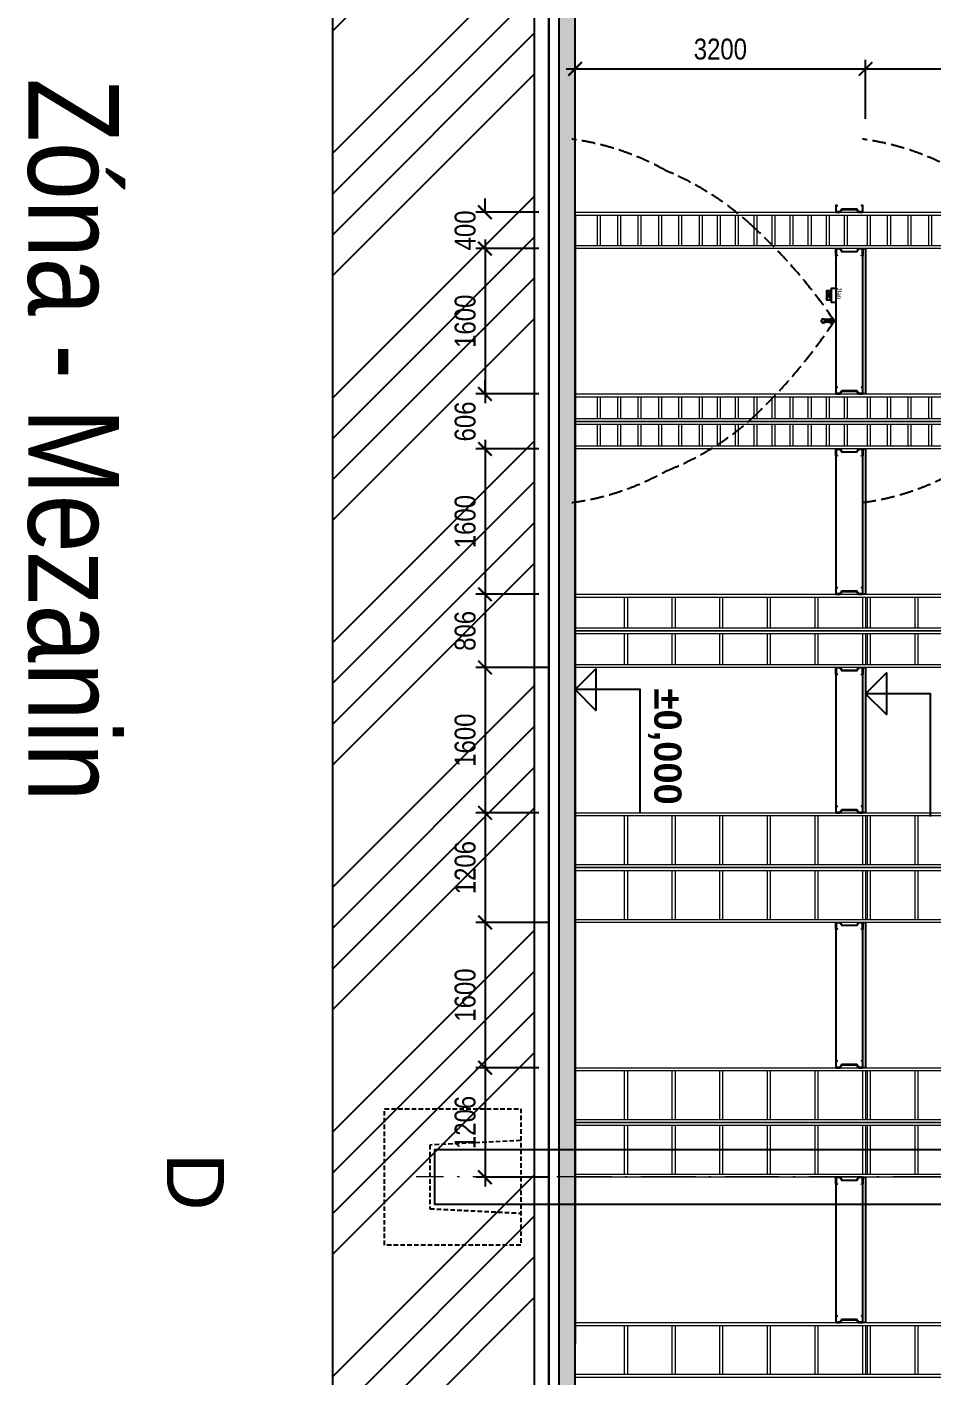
# Model space of a CAD drawing. Header units: millimetres. Extents: x 325046 to 1268204, y 1875583 to 2761998.
# Drawn here: x 325046 to 335017, y 2540701 to 2555553 of the extents above; entities that cross this region are included whole.
import ezdxf
from ezdxf.enums import TextEntityAlignment as Align

# ---------------------------------------------------------------- set-up
doc = ezdxf.new("R2010")
doc.units = ezdxf.units.MM
doc.header["$LTSCALE"] = 100
doc.header["$PDMODE"] = 65
for name, pattern in [('ACAD_ISO10W100', [18.5, 12, -3, 0.5, -3]), ('Carkovana', [0.21, 0.15, -0.06]), ('DASHED', [0.75, 0.5, -0.25]), ('DIVIDE', [31.75, 12.7, -6.35, 0, -6.35, 0, -6.35])]:
    doc.linetypes.add(name, pattern=pattern)
for name, color, linetype in [('005', 9, 'Continuous'), ('035', 7, 'Continuous'), ('ELE_návrh', 5, 'Continuous'), ('KOTY', 2, 'Continuous'), ('kóty 100', 5, 'Continuous'), ('SPK-rozv.stroj.', 1, 'Continuous'), ('ŠRAF-TERÉN', 34, 'Continuous'), ('ŽB - MONOLIT', 4, 'Continuous')]:
    doc.layers.add(name, color=color, linetype=linetype)
doc.layers.add('Objekty - osy', color=5, linetype='ACAD_ISO10W100', lineweight=20)
for name, color, linetype, true_color in [('OCEL', 7, 'Continuous', 0x025574), ('Popis OS', 7, 'Continuous', 0xbd0a5d), ('SHZ_Potrubí', 7, 'Continuous', 0xbf0903), ('VÝŠKOVÉ KOTY', 7, 'Continuous', 0xf90b4b), ('ŽB - Šraf-monol', 7, 'Continuous', 0x6bc2a4)]:
    doc.layers.add(name, color=color, linetype=linetype, true_color=true_color)
for name, color, linetype, lineweight, true_color in [('PŘÍČKY - SDK', 7, 'Continuous', 30, 0x6a1174), ('Regály', 7, 'Continuous', 9, 0x0d4f10), ('TECH - Zóny', 7, 'DIVIDE', 15, 0x33843e)]:
    doc.layers.add(name, color=color, linetype=linetype, lineweight=lineweight, true_color=true_color)
doc.styles.add('arial 1_200', font='arialbd.ttf', dxfattribs={"height": 300})
doc.styles.add('ARIAL NARROW', font='ARIALN.TTF')
doc.styles.add('ARIL-TENKÝ', font='arial.ttf')
doc.dimstyles.new('100', dxfattribs={"dimscale": 100, "dimtxt": 2.3, "dimasz": 1.5, "dimexe": 1, "dimexo": 4, "dimgap": 1, "dimtad": 1, "dimdec": 0, "dimzin": 0, "dimdsep": 46, "dimtxsty": 'ARIAL NARROW', "dimblk": 'ARCHTICK', "dimcen": 4, "dimdle": 1, "dimclrd": 256, "dimclre": 256, "dimclrt": 7, "dimadec": 0, "dimazin": 0, "dimtfac": 1, "dimtdec": 0, "dimtix": 1, "dimtofl": 0, "dimtmove": 0, "dimatfit": 2, "dimldrblk": 'OBLIQUE', "dimfxl": 1, "dimtolj": 1, "dimtzin": 0, "dimlwd": -1, "dimlwe": -1, "dimarcsym": 1})

# ---------------------------------------------------------------- blocks, each defined once
blk = doc.blocks.new('H2 PO')
at = {"layer": '005', "linetype": 'DASHED'}
blk.add_lwpolyline([(2029475, -4892558), (2029475, -4891058), (2027975, -4891058), (2027975, -4892558)], close=True, dxfattribs=at)
blk.add_lwpolyline([(2029125, -4891058), (2029075, -4892058), (2028375, -4892058), (2028325, -4891058)], dxfattribs=at)
blk = doc.blocks.new('_ARCHTICK')
at = {"color": 0, "linetype": 'ByBlock', "const_width": 0.15}
blk.add_lwpolyline([(-0.5, -0.5), (0.5, 0.5)], dxfattribs=at)
blk = doc.blocks.new('*D1495')
at = {"layer": 'Defpoints', "color": 0, "linetype": 'ByBlock', "transparency": 16777216}
for p in [(331085, 2553513), (330092, 2553113), (331085, 2553113)]:
    blk.add_point(p, dxfattribs=at)
at = {"layer": 'kóty 100', "linetype": 'ByBlock', "transparency": 16777216}
for p, q in [((330092, 2553513), (330092, 2553663)), ((330685, 2553513), (329992, 2553513)), ((330685, 2553113), (329992, 2553113)), ((330092, 2553113), (330092, 2552963))]:
    blk.add_line(p, q, dxfattribs=at)
at = {"layer": 'kóty 100', "linetype": 'ByBlock', "transparency": 16777216, "xscale": 150, "yscale": 150, "zscale": 150}
for p, rotation in [((330092, 2553513), 270), ((330092, 2553113), 90)]:
    blk.add_blockref('_ARCHTICK', p, dxfattribs=dict(at, rotation=rotation))
at = {"layer": 'kóty 100', "color": 7, "linetype": 'ByBlock', "transparency": 16777216, "insert": (329874, 2553313), "char_height": 230, "attachment_point": 5, "rotation": 90, "style": 'ARIAL NARROW'}
blk.add_mtext('\\A1;400', dxfattribs=at)
blk = doc.blocks.new('_Oblique')
at = {"color": 0, "lineweight": -2}
blk.add_line((-0.5, -0.5), (0.5, 0.5), dxfattribs=at)
blk = doc.blocks.new('*D1496')
at = {"layer": 'Defpoints', "color": 0, "linetype": 'ByBlock', "transparency": 16777216}
for p in [(331085, 2553113), (330092, 2551513), (331085, 2551513)]:
    blk.add_point(p, dxfattribs=at)
at = {"layer": 'kóty 100', "linetype": 'ByBlock', "transparency": 16777216}
for p, q in [((330685, 2553113), (329992, 2553113)), ((330092, 2553213), (330092, 2551413)), ((330685, 2551513), (329992, 2551513))]:
    blk.add_line(p, q, dxfattribs=at)
at = {"layer": 'kóty 100', "linetype": 'ByBlock', "transparency": 16777216, "xscale": 150, "yscale": 150, "zscale": 150}
for p, rotation in [((330092, 2553113), 90), ((330092, 2551513), 270)]:
    blk.add_blockref('_ARCHTICK', p, dxfattribs=dict(at, rotation=rotation))
at = {"layer": 'kóty 100', "color": 7, "linetype": 'ByBlock', "transparency": 16777216, "insert": (329874, 2552313), "char_height": 230, "attachment_point": 5, "rotation": 90, "style": 'ARIAL NARROW'}
blk.add_mtext('\\A1;1600', dxfattribs=at)
blk = doc.blocks.new('*D1497')
at = {"layer": 'Defpoints', "color": 0, "linetype": 'ByBlock', "transparency": 16777216}
for p in [(331085, 2551513), (330092, 2550907), (331085, 2550907)]:
    blk.add_point(p, dxfattribs=at)
at = {"layer": 'kóty 100', "linetype": 'ByBlock', "transparency": 16777216}
for p, q in [((330092, 2551513), (330092, 2551663)), ((330685, 2551513), (329992, 2551513)), ((330685, 2550907), (329992, 2550907)), ((330092, 2550907), (330092, 2550757))]:
    blk.add_line(p, q, dxfattribs=at)
at = {"layer": 'kóty 100', "linetype": 'ByBlock', "transparency": 16777216, "xscale": 150, "yscale": 150, "zscale": 150}
for p, rotation in [((330092, 2551513), 270), ((330092, 2550907), 90)]:
    blk.add_blockref('_ARCHTICK', p, dxfattribs=dict(at, rotation=rotation))
at = {"layer": 'kóty 100', "color": 7, "linetype": 'ByBlock', "transparency": 16777216, "insert": (329874, 2551210), "char_height": 230, "attachment_point": 5, "rotation": 90, "style": 'ARIAL NARROW'}
blk.add_mtext('\\A1;606', dxfattribs=at)
blk = doc.blocks.new('*D1500')
at = {"layer": 'Defpoints', "color": 0, "linetype": 'ByBlock', "transparency": 16777216}
for p in [(334285, 2555091), (331085, 2554172), (334285, 2554172)]:
    blk.add_point(p, dxfattribs=at)
at = {"layer": 'kóty 100', "linetype": 'ByBlock', "transparency": 16777216}
for p, q in [((331085, 2554572), (331085, 2555191)), ((334285, 2554572), (334285, 2555191)), ((330985, 2555091), (334385, 2555091))]:
    blk.add_line(p, q, dxfattribs=at)
at = {"layer": 'kóty 100', "linetype": 'ByBlock', "transparency": 16777216, "xscale": 150, "yscale": 150, "zscale": 150, "rotation": 180}
blk.add_blockref('_ARCHTICK', (331085, 2555091), dxfattribs=at)
at = {"layer": 'kóty 100', "linetype": 'ByBlock', "transparency": 16777216, "xscale": 150, "yscale": 150, "zscale": 150}
blk.add_blockref('_ARCHTICK', (334285, 2555091), dxfattribs=at)
at = {"layer": 'kóty 100', "color": 7, "linetype": 'ByBlock', "transparency": 16777216, "insert": (332685, 2555308), "char_height": 230, "attachment_point": 5, "style": 'ARIAL NARROW'}
blk.add_mtext('\\A1;3200', dxfattribs=at)
blk = doc.blocks.new('*D1501')
at = {"layer": 'Defpoints', "color": 0, "linetype": 'ByBlock', "transparency": 16777216}
for p in [(337485, 2555091), (334285, 2554142), (337485, 2554172)]:
    blk.add_point(p, dxfattribs=at)
at = {"layer": 'kóty 100', "linetype": 'ByBlock', "transparency": 16777216}
for p, q in [((334285, 2554542), (334285, 2555191)), ((337485, 2554572), (337485, 2555191)), ((334185, 2555091), (337585, 2555091))]:
    blk.add_line(p, q, dxfattribs=at)
at = {"layer": 'kóty 100', "linetype": 'ByBlock', "transparency": 16777216, "xscale": 150, "yscale": 150, "zscale": 150, "rotation": 180}
blk.add_blockref('_ARCHTICK', (334285, 2555091), dxfattribs=at)
at = {"layer": 'kóty 100', "linetype": 'ByBlock', "transparency": 16777216, "xscale": 150, "yscale": 150, "zscale": 150}
blk.add_blockref('_ARCHTICK', (337485, 2555091), dxfattribs=at)
at = {"layer": 'kóty 100', "color": 7, "linetype": 'ByBlock', "transparency": 16777216, "insert": (335885, 2555308), "char_height": 230, "attachment_point": 5, "style": 'ARIAL NARROW'}
blk.add_mtext('\\A1;3200', dxfattribs=at)
blk = doc.blocks.new('*D1498')
at = {"layer": 'Defpoints', "color": 0, "linetype": 'ByBlock', "transparency": 16777216}
for p in [(331085, 2550907), (330092, 2549307), (331085, 2549307)]:
    blk.add_point(p, dxfattribs=at)
at = {"layer": 'kóty 100', "linetype": 'ByBlock', "transparency": 16777216}
for p, q in [((330092, 2551007), (330092, 2549207)), ((330685, 2550907), (329992, 2550907)), ((330685, 2549307), (329992, 2549307))]:
    blk.add_line(p, q, dxfattribs=at)
at = {"layer": 'kóty 100', "linetype": 'ByBlock', "transparency": 16777216, "xscale": 150, "yscale": 150, "zscale": 150}
for p, rotation in [((330092, 2550907), 90), ((330092, 2549307), 270)]:
    blk.add_blockref('_ARCHTICK', p, dxfattribs=dict(at, rotation=rotation))
at = {"layer": 'kóty 100', "color": 7, "linetype": 'ByBlock', "transparency": 16777216, "insert": (329874, 2550107), "char_height": 230, "attachment_point": 5, "rotation": 90, "style": 'ARIAL NARROW'}
blk.add_mtext('\\A1;1600', dxfattribs=at)
blk = doc.blocks.new('*D1499')
at = {"layer": 'Defpoints', "color": 0, "linetype": 'ByBlock', "transparency": 16777216}
for p in [(331085, 2548501), (330092, 2546901), (331085, 2546901)]:
    blk.add_point(p, dxfattribs=at)
at = {"layer": 'kóty 100', "linetype": 'ByBlock', "transparency": 16777216}
for p, q in [((330685, 2548501), (329992, 2548501)), ((330092, 2548601), (330092, 2546801)), ((330685, 2546901), (329992, 2546901))]:
    blk.add_line(p, q, dxfattribs=at)
at = {"layer": 'kóty 100', "linetype": 'ByBlock', "transparency": 16777216, "xscale": 150, "yscale": 150, "zscale": 150}
for p, rotation in [((330092, 2548501), 90), ((330092, 2546901), 270)]:
    blk.add_blockref('_ARCHTICK', p, dxfattribs=dict(at, rotation=rotation))
at = {"layer": 'kóty 100', "color": 7, "linetype": 'ByBlock', "transparency": 16777216, "insert": (329874, 2547701), "char_height": 230, "attachment_point": 5, "rotation": 90, "style": 'ARIAL NARROW'}
blk.add_mtext('\\A1;1600', dxfattribs=at)
blk = doc.blocks.new('*D1503')
at = {"layer": 'Defpoints', "color": 0, "linetype": 'ByBlock', "transparency": 16777216}
for p in [(331085, 2549307), (330092, 2548501), (331198, 2548501)]:
    blk.add_point(p, dxfattribs=at)
at = {"layer": 'kóty 100', "linetype": 'ByBlock', "transparency": 16777216}
for p, q in [((330092, 2549407), (330092, 2548401)), ((330685, 2549307), (329992, 2549307)), ((330798, 2548501), (329992, 2548501))]:
    blk.add_line(p, q, dxfattribs=at)
at = {"layer": 'kóty 100', "linetype": 'ByBlock', "transparency": 16777216, "xscale": 150, "yscale": 150, "zscale": 150}
for p, rotation in [((330092, 2549307), 90), ((330092, 2548501), 270)]:
    blk.add_blockref('_ARCHTICK', p, dxfattribs=dict(at, rotation=rotation))
at = {"layer": 'kóty 100', "color": 7, "linetype": 'ByBlock', "transparency": 16777216, "insert": (329874, 2548904), "char_height": 230, "attachment_point": 5, "rotation": 90, "style": 'ARIAL NARROW'}
blk.add_mtext('\\A1;806', dxfattribs=at)
blk = doc.blocks.new('*D1504')
at = {"layer": 'Defpoints', "color": 0, "linetype": 'ByBlock', "transparency": 16777216}
for p in [(331085, 2546901), (330092, 2545695), (331198, 2545695)]:
    blk.add_point(p, dxfattribs=at)
at = {"layer": 'kóty 100', "linetype": 'ByBlock', "transparency": 16777216}
for p, q in [((330092, 2547001), (330092, 2545595)), ((330685, 2546901), (329992, 2546901)), ((330798, 2545695), (329992, 2545695))]:
    blk.add_line(p, q, dxfattribs=at)
at = {"layer": 'kóty 100', "linetype": 'ByBlock', "transparency": 16777216, "xscale": 150, "yscale": 150, "zscale": 150}
for p, rotation in [((330092, 2546901), 90), ((330092, 2545695), 270)]:
    blk.add_blockref('_ARCHTICK', p, dxfattribs=dict(at, rotation=rotation))
at = {"layer": 'kóty 100', "color": 7, "linetype": 'ByBlock', "transparency": 16777216, "insert": (329874, 2546298), "char_height": 230, "attachment_point": 5, "rotation": 90, "style": 'ARIAL NARROW'}
blk.add_mtext('\\A1;1206', dxfattribs=at)
blk = doc.blocks.new('*D1505')
at = {"layer": 'Defpoints', "color": 0, "linetype": 'ByBlock', "transparency": 16777216}
for p in [(331085, 2544095), (330092, 2542889), (331198, 2542889)]:
    blk.add_point(p, dxfattribs=at)
at = {"layer": 'kóty 100', "linetype": 'ByBlock', "transparency": 16777216}
for p, q in [((330092, 2544195), (330092, 2542789)), ((330685, 2544095), (329992, 2544095)), ((330798, 2542889), (329992, 2542889))]:
    blk.add_line(p, q, dxfattribs=at)
at = {"layer": 'kóty 100', "linetype": 'ByBlock', "transparency": 16777216, "xscale": 150, "yscale": 150, "zscale": 150}
for p, rotation in [((330092, 2544095), 90), ((330092, 2542889), 270)]:
    blk.add_blockref('_ARCHTICK', p, dxfattribs=dict(at, rotation=rotation))
at = {"layer": 'kóty 100', "color": 7, "linetype": 'ByBlock', "transparency": 16777216, "insert": (329874, 2543492), "char_height": 230, "attachment_point": 5, "rotation": 90, "style": 'ARIAL NARROW'}
blk.add_mtext('\\A1;1206', dxfattribs=at)
blk = doc.blocks.new('*D1506')
at = {"layer": 'Defpoints', "color": 0, "linetype": 'ByBlock', "transparency": 16777216}
for p in [(331085, 2545695), (330092, 2544095), (331085, 2544095)]:
    blk.add_point(p, dxfattribs=at)
at = {"layer": 'kóty 100', "linetype": 'ByBlock', "transparency": 16777216}
for p, q in [((330685, 2545695), (329992, 2545695)), ((330092, 2545795), (330092, 2543995)), ((330685, 2544095), (329992, 2544095))]:
    blk.add_line(p, q, dxfattribs=at)
at = {"layer": 'kóty 100', "linetype": 'ByBlock', "transparency": 16777216, "xscale": 150, "yscale": 150, "zscale": 150}
for p, rotation in [((330092, 2545695), 90), ((330092, 2544095), 270)]:
    blk.add_blockref('_ARCHTICK', p, dxfattribs=dict(at, rotation=rotation))
at = {"layer": 'kóty 100', "color": 7, "linetype": 'ByBlock', "transparency": 16777216, "insert": (329874, 2544895), "char_height": 230, "attachment_point": 5, "rotation": 90, "style": 'ARIAL NARROW'}
blk.add_mtext('\\A1;1600', dxfattribs=at)
blk = doc.blocks.new('A$C16EA413D')
at = {"layer": 'SPK-rozv.stroj.'}
for p, q in [((-15, -18), (-15, 0)), ((15, 0), (-15, 0)), ((15, -18), (15, 0)), ((15, -18), (-15, -18)), ((13, -20), (-13, -20)), ((-10, -22), (-11, -22)), ((10, -22), (-10, -22)), ((11, -22), (10, -22))]:
    blk.add_line(p, q, dxfattribs=at)
at = {"layer": 'SPK-rozv.stroj.', "color": 1, "linetype": 'Continuous', "ltscale": 100}
for p, q in [((-21, -47), (-20, -30)), ((-21, -50), (-21, -47)), ((-21, -67), (-21, -66)), ((-20, -65), (-16, -63)), ((-20, -67), (-15, -64)), ((-13, -26), (-16, -26)), ((-16, -63), (-12, -61)), ((-15, -34), (-15, -26)), ((-15, -34), (-15, -62)), ((-15, -64), (-13, -64)), ((-15, -76), (15, -76)), ((-15, -78), (-15, -76)), ((-15, -78), (15, -78)), ((-10, -20), (-14, -20)), ((-13, -20), (-14, -20)), ((-14, -20), (-12, -21)), ((-12, -21), (-13, -21)), ((-12, -22), (-13, -21)), ((-13, -26), (13, -26)), ((-13, -78), (-13, -76)), ((-13, -78), (-13, -76)), ((-12, -21), (12, -20)), ((-12, -37), (12, -37)), ((-12, -37), (-12, -47)), ((-12, -47), (-12, -67)), ((-9, -28), (-11, -26)), ((-11, -36), (11, -36)), ((-9, -36), (-9, -28)), ((-9, -28), (9, -28)), ((-9, -37), (-9, -38)), ((-8, -78), (-8, -76)), ((7, -40), (-7, -40)), ((-7, -78), (-7, -76)), ((-4, -62), (-5, -72)), ((-5, -72), (5, -72)), ((-5, -76), (-5, -72)), ((-5, -72), (-5, -72)), ((-5, -78), (-5, -78)), ((-5, -79), (5, -79)), ((4, -62), (-4, -62)), ((-4, -78), (-4, -76)), ((-3, -79), (-3, -84)), ((-3, -84), (-2, -85)), ((14, -21), (-2, -22)), ((12, -22), (-2, -22)), ((-2, -42), (-2, -59)), ((-2, -61), (-2, -62)), ((2, -61), (-2, -61)), ((2, -85), (-2, -85)), ((-1, -78), (-1, -76)), ((1, -78), (1, -76)), ((2, -42), (2, -59)), ((2, -61), (2, -62)), ((3, -84), (2, -85)), ((3, -79), (3, -84)), ((4, -62), (5, -72)), ((4, -78), (4, -76)), ((5, -76), (5, -72)), ((5, -72), (5, -72)), ((5, -78), (5, -78)), ((7, -78), (7, -76)), ((8, -78), (8, -76)), ((9, -28), (11, -26)), ((9, -36), (9, -28)), ((9, -37), (9, -38)), ((12, -20), (12, -20)), ((12, -20), (14, -21)), ((14, -21), (12, -22)), ((12, -22), (12, -22)), ((12, -37), (12, -47)), ((12, -47), (12, -67)), ((16, -63), (12, -61)), ((16, -26), (13, -26)), ((15, -64), (13, -64)), ((13, -78), (13, -76)), ((13, -78), (13, -76)), ((15, -34), (15, -26)), ((15, -34), (15, -62)), ((20, -67), (15, -64)), ((15, -78), (15, -76)), ((21, -65), (16, -63)), ((21, -47), (20, -30)), ((21, -50), (21, -47)), ((21, -67), (21, -66))]:
    blk.add_line(p, q, dxfattribs=at)
for centre, radius, start, end in [((7, -46), 28.7, 187.7663, 215.4632), ((-20, -66), 0.754, 120, 180), ((-20, -67), 0.754, 180, 300), ((-16, -30), 3.93, 90, 175), ((-16, -34), 1.51, 0, 5), ((7, -46), 28.7, 219.9495, 243.2512), ((-13, -24), 2.36, 281.8403, 57.4421), ((-13, -64), 0.754, 0, 120), ((-11, -37), 1.51, 90, 145.7179), ((-11, -37), 1.51, 145.7179, 180), ((7, -47), 18.9, 180, 233.4897), ((-13, -60), 0.754, 300, 0), ((-11, -67), 1.51, 180, 228.8569), ((-7, -38), 1.96, 180, 270), ((-6, -72), 0.754, 0, 63.674), ((-5, -78), 0.503, 180, 270), ((0, -42), 2.48, 154.4242, 180), ((0, -59), 2.48, 180, 240.1511), ((0, -59), 2.48, 299.8489, 0), ((0, -42), 2.48, 0, 25.5758), ((-7, -47), 18.9, 306.5103, 0), ((6, -72), 0.754, 116.326, 180), ((5, -78), 0.503, 270, 0), ((-7, -46), 28.7, 296.7488, 320.0505), ((7, -38), 1.96, 270, 0), ((13, -24), 2.36, 113.129, 258.1597), ((11, -37), 1.51, 34.2821, 90), ((11, -37), 1.51, 0, 34.2821), ((13, -60), 0.754, 180, 240), ((13, -64), 0.754, 60, 180), ((11, -67), 1.51, 311.1431, 0), ((16, -34), 1.51, 175, 180), ((16, -30), 3.93, 5, 90), ((-7, -46), 28.7, 324.5368, 352.2337), ((20, -67), 0.754, 240, 0), ((20, -66), 0.754, 0, 60)]:
    blk.add_arc(centre, radius, start, end, dxfattribs=at)
at = {"layer": 'SPK-rozv.stroj.'}
for centre, start, end in [((-13, -18), 180, 270), ((13, -18), 270, 0)]:
    blk.add_arc(centre, 2.2, start, end, dxfattribs=at)
blk = doc.blocks.new('*D1507')
at = {"layer": 'Defpoints', "color": 0, "linetype": 'ByBlock', "ltscale": 100, "transparency": 16777216}
for p in [(331085, 2555868), (331085, 2554172), (340085, 2554172)]:
    blk.add_point(p, dxfattribs=at)
at = {"layer": 'kóty 100', "linetype": 'ByBlock', "ltscale": 100, "transparency": 16777216}
for p, q in [((331085, 2554572), (331085, 2555968)), ((340085, 2554572), (340085, 2555968)), ((340185, 2555868), (330985, 2555868))]:
    blk.add_line(p, q, dxfattribs=at)
at = {"layer": 'kóty 100', "linetype": 'ByBlock', "ltscale": 100, "transparency": 16777216, "xscale": 150, "yscale": 150, "zscale": 150, "rotation": 180}
blk.add_blockref('_ARCHTICK', (331085, 2555868), dxfattribs=at)
at = {"layer": 'kóty 100', "linetype": 'ByBlock', "ltscale": 100, "transparency": 16777216, "xscale": 150, "yscale": 150, "zscale": 150}
blk.add_blockref('_ARCHTICK', (340085, 2555868), dxfattribs=at)
at = {"layer": 'kóty 100', "color": 7, "linetype": 'ByBlock', "ltscale": 100, "transparency": 16777216, "insert": (335585, 2556086), "char_height": 230, "attachment_point": 5, "style": 'ARIAL NARROW'}
blk.add_mtext('\\A1;9000', dxfattribs=at)

msp = doc.modelspace()

# ---------------------------------------------------------------- hatches: boundary and pattern name
at = {"layer": 'SHZ_Potrubí'}
h = msp.add_hatch(color=256, dxfattribs=at)
h.paths.add_polyline_path([(333822.5, 2552341, 1), (333822.5, 2552292.7, 1)])
h.paths.add_polyline_path([(333817.1, 2552294.5, -0.7848567), (333817.1, 2552339.2, -0.7848567)], flags=16)
h = msp.add_hatch(color=256, dxfattribs=at)
h.paths.add_polyline_path([(333822.5, 2552341, 1), (333822.5, 2552292.7, 1)])
h.paths.add_polyline_path([(333817.1, 2552294.5, -0.7848567), (333817.1, 2552339.2, -0.7848567)], flags=16)
at = {"layer": 'ŠRAF-TERÉN'}
h = msp.add_hatch(dxfattribs=at)
h.set_pattern_fill('ANSI34', color=256, scale=100, angle=180, style=0)
h.set_pattern_definition([(225, (3748669, 1557477), (1347.0384, -1347.0384), []), (225, (3748220, 1557477), (1347.0384, -1347.0384), []), (225, (3747771, 1557477), (1347.0384, -1347.0384), []), (225, (3747322, 1557477), (1347.0384, -1347.0384), [])])
h.paths.add_polyline_path([(330638, 2610592.7), (330638, 2605017.7), (329288, 2605017.7), (329288, 2605567.7), (328413.6, 2605567.7), (328413.6, 2610092.7), (329288, 2610092.7), (329288, 2610592.7)])
h.paths.add_polyline_path([(330088, 2616098.2), (330088, 2611802.5), (330088, 2611584.2), (329251.6, 2611430.2), (329310.7, 2611232.7), (329288, 2611092.7), (329288, 2611592.7), (328413.6, 2611592.7), (328413.6, 2616098.2)])
h.paths.add_polyline_path([(330638, 2599067.7), (329288, 2599067.7), (329288, 2599567.7), (328413.6, 2599567.7), (328413.6, 2604067.7), (329288, 2604067.7), (329288, 2604617.7), (329328, 2604617.7), (329328, 2604617.7), (329448, 2604617.7), (330638, 2604617.7)])
h.paths.add_polyline_path([(330638, 2598817.7), (329288, 2598817.7), (329288, 2599067.7), (329328, 2599067.7), (329328, 2599057.7), (329448, 2599057.7), (330638, 2599058.6)])
h.paths.add_polyline_path([(330638, 2598817.7), (330638, 2598567.7), (329448, 2598567.7), (329448, 2598577.7), (329328, 2598577.7), (329288, 2598577.3), (329288, 2598817.7)])
h.paths.add_polyline_path([(329288, 2598467.7), (329288, 2598067.7), (328413.6, 2598067.7), (328413.6, 2598511.4)], flags=17)
h.paths.add_polyline_path([(329288, 2598817.7), (329288, 2598567.7), (328413.6, 2598567.7), (328413.6, 2598817.7)])
h.paths.add_polyline_path([(329288, 2599067.7), (329288, 2598817.7), (328413.6, 2598817.7), (328413.6, 2599067.7)])
h.paths.add_polyline_path([(329288, 2599567.7), (329288, 2599167.7), (328413.6, 2599124), (328413.6, 2599567.7)], flags=17)
h.paths.add_polyline_path([(329288, 2604517.7), (329288, 2604067.7), (328413.6, 2604067.7), (328413.6, 2604561.4)], flags=17)
h.paths.add_polyline_path([(329288, 2604817.7), (329288, 2604617.7), (328413.6, 2604617.7), (328413.6, 2604817.7)])
h.paths.add_polyline_path([(329288, 2605017.7), (329288, 2604817.7), (328413.6, 2604817.7), (328413.6, 2605017.7)])
h.paths.add_polyline_path([(329288, 2605567.7), (329288, 2605117.7), (328413.6, 2605074), (328413.6, 2605567.7)], flags=17)
h.paths.add_polyline_path([(329288, 2610492.7), (329288, 2610092.7), (328413.6, 2610092.7), (328413.6, 2610536.4)], flags=17)
h.paths.add_polyline_path([(329288, 2610817.7), (329288, 2610592.7), (328413.6, 2610592.7), (328413.6, 2610817.7)])
h.paths.add_polyline_path([(329288, 2611092.7), (329288, 2610817.7), (328413.6, 2610817.7), (328413.6, 2611092.7)])
h.paths.add_polyline_path([(329288, 2611592.7), (329288, 2611192.7), (328413.6, 2611149), (328413.6, 2611592.7)], flags=17)
h.paths.add_polyline_path([(329655.4, 2473791.8), (330638, 2474664.6), (330638, 2598567.7), (329448, 2598567.7), (329328, 2598567.7), (329328, 2598567.7), (329288, 2598567.7), (329288, 2598067.7), (328413.6, 2598067.7), (328413.6, 2450125.8), (330145.3, 2450125.8), (329540.3, 2470005.1), (329091.3, 2470252.1), (329091.3, 2470657.8), (329655.4, 2470923.6)])
at = {"layer": 'ŽB - Šraf-monol'}
msp.add_hatch(color=256, dxfattribs=at).paths.add_polyline_path([(331085.4, 2472948.4), (330905.4, 2472948.4), (330905.4, 2611092.7), (331085.4, 2611092.7)])

# ---------------------------------------------------------------- linework, layer by layer
at = {"layer": '035', "ltscale": 0.5}
msp.add_lwpolyline([(342225.4, 2543192.7), (329535.4, 2543192.7), (329535.4, 2542592.7), (342225.4, 2542592.7)], close=True, dxfattribs=at)
at = {"layer": 'ELE_návrh', "color": 1}
for points in [[(333855.4, 2552647.7), (333855.4, 2552547.7), (333905.4, 2552547.7), (333905.4, 2552647.7), (333855.4, 2552647.7), (333905.4, 2552547.7)], [(333855.4, 2552547.7), (333905.4, 2552647.7)]]:
    msp.add_lwpolyline(points, dxfattribs=at)
at = {"layer": 'ELE_návrh'}
msp.add_lwpolyline([(333955.4, 2552672.7), (333905.4, 2552672.7), (333905.4, 2552522.7), (333955.4, 2552522.7)], dxfattribs=at)
at = {"layer": 'Objekty - osy', "ltscale": 0.5}
msp.add_lwpolyline([(344434.5, 2542892.7), (329335.4, 2542892.7)], dxfattribs=at)
at = {"layer": 'OCEL', "linetype": 'ByBlock'}
for p, q in [((333955.4, 2553037.5), (333955.4, 2551588)), ((333955.4, 2550831.5), (333955.4, 2549382)), ((333955.4, 2548425.5), (333955.4, 2546976)), ((333955.4, 2545619.5), (333955.4, 2544170)), ((333955.4, 2542813.5), (333955.4, 2541364))]:
    msp.add_line(p, q, dxfattribs=at)
for points in [[(334239.9, 2553584), (334251.4, 2553584), (334251.4, 2553516.7), (334209.3, 2553516.7), (334187.7, 2553547.3), (334023, 2553547.3), (334001.4, 2553516.7), (333959.4, 2553516.7), (333959.4, 2553584), (333970.8, 2553584), (333970.8, 2553588), (333955.4, 2553588), (333955.4, 2553512.7), (334003.4, 2553512.7), (334025, 2553543.3), (334185.6, 2553543.3), (334207.3, 2553512.7), (334255.4, 2553512.7), (334255.4, 2553588), (334239.9, 2553588), (334239.9, 2553584)], [(334239.9, 2553041.5), (334251.4, 2553041.5), (334251.4, 2553108.7), (334209.3, 2553108.7), (334187.7, 2553078.1), (334023, 2553078.1), (334001.4, 2553108.7), (333959.4, 2553108.7), (333959.4, 2553041.5), (333970.8, 2553041.5), (333970.8, 2553037.5), (333955.4, 2553037.5), (333955.4, 2553112.7), (334003.4, 2553112.7), (334025, 2553082.1), (334185.6, 2553082.1), (334207.3, 2553112.7), (334255.4, 2553112.7), (334255.4, 2553037.5), (334239.9, 2553037.5), (334239.9, 2553041.5)], [(334239.9, 2551584), (334251.4, 2551584), (334251.4, 2551516.7), (334209.3, 2551516.7), (334187.7, 2551547.3), (334023, 2551547.3), (334001.4, 2551516.7), (333959.4, 2551516.7), (333959.4, 2551584), (333970.8, 2551584), (333970.8, 2551588), (333955.4, 2551588), (333955.4, 2551512.7), (334003.4, 2551512.7), (334025, 2551543.3), (334185.6, 2551543.3), (334207.3, 2551512.7), (334255.4, 2551512.7), (334255.4, 2551588), (334239.9, 2551588), (334239.9, 2551584)], [(334239.9, 2550835.5), (334251.4, 2550835.5), (334251.4, 2550902.7), (334209.3, 2550902.7), (334187.7, 2550872.1), (334023, 2550872.1), (334001.4, 2550902.7), (333959.4, 2550902.7), (333959.4, 2550835.5), (333970.8, 2550835.5), (333970.8, 2550831.5), (333955.4, 2550831.5), (333955.4, 2550906.7), (334003.4, 2550906.7), (334025, 2550876.1), (334185.6, 2550876.1), (334207.3, 2550906.7), (334255.4, 2550906.7), (334255.4, 2550831.5), (334239.9, 2550831.5), (334239.9, 2550835.5)], [(334239.9, 2549378), (334251.4, 2549378), (334251.4, 2549310.7), (334209.3, 2549310.7), (334187.7, 2549341.3), (334023, 2549341.3), (334001.4, 2549310.7), (333959.4, 2549310.7), (333959.4, 2549378), (333970.8, 2549378), (333970.8, 2549382), (333955.4, 2549382), (333955.4, 2549306.7), (334003.4, 2549306.7), (334025, 2549337.3), (334185.6, 2549337.3), (334207.3, 2549306.7), (334255.4, 2549306.7), (334255.4, 2549382), (334239.9, 2549382), (334239.9, 2549378)], [(334239.9, 2548429.5), (334251.4, 2548429.5), (334251.4, 2548496.7), (334209.3, 2548496.7), (334187.7, 2548466.1), (334023, 2548466.1), (334001.4, 2548496.7), (333959.4, 2548496.7), (333959.4, 2548429.5), (333970.8, 2548429.5), (333970.8, 2548425.5), (333955.4, 2548425.5), (333955.4, 2548500.7), (334003.4, 2548500.7), (334025, 2548470.1), (334185.6, 2548470.1), (334207.3, 2548500.7), (334255.4, 2548500.7), (334255.4, 2548425.5), (334239.9, 2548425.5), (334239.9, 2548429.5)], [(334239.9, 2546972), (334251.4, 2546972), (334251.4, 2546904.7), (334209.3, 2546904.7), (334187.7, 2546935.3), (334023, 2546935.3), (334001.4, 2546904.7), (333959.4, 2546904.7), (333959.4, 2546972), (333970.8, 2546972), (333970.8, 2546976), (333955.4, 2546976), (333955.4, 2546900.7), (334003.4, 2546900.7), (334025, 2546931.3), (334185.6, 2546931.3), (334207.3, 2546900.7), (334255.4, 2546900.7), (334255.4, 2546976), (334239.9, 2546976), (334239.9, 2546972)], [(334239.9, 2545623.5), (334251.4, 2545623.5), (334251.4, 2545690.7), (334209.3, 2545690.7), (334187.7, 2545660.1), (334023, 2545660.1), (334001.4, 2545690.7), (333959.4, 2545690.7), (333959.4, 2545623.5), (333970.8, 2545623.5), (333970.8, 2545619.5), (333955.4, 2545619.5), (333955.4, 2545694.7), (334003.4, 2545694.7), (334025, 2545664.1), (334185.6, 2545664.1), (334207.3, 2545694.7), (334255.4, 2545694.7), (334255.4, 2545619.5), (334239.9, 2545619.5), (334239.9, 2545623.5)], [(334239.9, 2544166), (334251.4, 2544166), (334251.4, 2544098.7), (334209.3, 2544098.7), (334187.7, 2544129.3), (334023, 2544129.3), (334001.4, 2544098.7), (333959.4, 2544098.7), (333959.4, 2544166), (333970.8, 2544166), (333970.8, 2544170), (333955.4, 2544170), (333955.4, 2544094.7), (334003.4, 2544094.7), (334025, 2544125.3), (334185.6, 2544125.3), (334207.3, 2544094.7), (334255.4, 2544094.7), (334255.4, 2544170), (334239.9, 2544170), (334239.9, 2544166)], [(334239.9, 2542817.5), (334251.4, 2542817.5), (334251.4, 2542884.7), (334209.3, 2542884.7), (334187.7, 2542854.1), (334023, 2542854.1), (334001.4, 2542884.7), (333959.4, 2542884.7), (333959.4, 2542817.5), (333970.8, 2542817.5), (333970.8, 2542813.5), (333955.4, 2542813.5), (333955.4, 2542888.7), (334003.4, 2542888.7), (334025, 2542858.1), (334185.6, 2542858.1), (334207.3, 2542888.7), (334255.4, 2542888.7), (334255.4, 2542813.5), (334239.9, 2542813.5), (334239.9, 2542817.5)], [(334239.9, 2541360), (334251.4, 2541360), (334251.4, 2541292.7), (334209.3, 2541292.7), (334187.7, 2541323.3), (334023, 2541323.3), (334001.4, 2541292.7), (333959.4, 2541292.7), (333959.4, 2541360), (333970.8, 2541360), (333970.8, 2541364), (333955.4, 2541364), (333955.4, 2541288.7), (334003.4, 2541288.7), (334025, 2541319.3), (334185.6, 2541319.3), (334207.3, 2541288.7), (334255.4, 2541288.7), (334255.4, 2541364), (334239.9, 2541364), (334239.9, 2541360)]]:
    msp.add_lwpolyline(points, dxfattribs=at)
for points in [[(334285.4, 2553112.7), (334285.4, 2551512.7), (334255.4, 2551512.7), (334255.4, 2553112.7)], [(334285.4, 2550906.7), (334285.4, 2549306.7), (334255.4, 2549306.7), (334255.4, 2550906.7)], [(334285.4, 2548500.7), (334285.4, 2546900.7), (334255.4, 2546900.7), (334255.4, 2548500.7)], [(334285.4, 2545694.7), (334285.4, 2544094.7), (334255.4, 2544094.7), (334255.4, 2545694.7)], [(334285.4, 2542888.7), (334285.4, 2541288.7), (334255.4, 2541288.7), (334255.4, 2542888.7)]]:
    msp.add_lwpolyline(points, close=True, dxfattribs=at)
at = {"layer": 'PŘÍČKY - SDK'}
msp.add_line((330795.4, 2611092.7), (330795.4, 2471143.4), dxfattribs=at)
at = {"layer": 'Regály'}
for points in [[(340085.4, 2553512.7), (340085.4, 2553112.7), (331085.4, 2553112.7), (331085.4, 2553512.7)], [(340055.4, 2553482.7), (340055.4, 2553142.7), (331085.4, 2553142.7), (331085.4, 2553482.7)], [(340085.4, 2551512.7), (340085.4, 2551209.7), (331085.4, 2551209.7), (331085.4, 2551512.7)], [(340055.4, 2551482.7), (340055.4, 2551239.7), (331085.4, 2551239.7), (331085.4, 2551482.7)], [(340085.4, 2551209.7), (340085.4, 2550906.7), (331085.4, 2550906.7), (331085.4, 2551209.7)], [(340055.4, 2551179.7), (340055.4, 2550936.7), (331085.4, 2550936.7), (331085.4, 2551179.7)], [(340085.4, 2549306.7), (340085.4, 2548903.7), (331085.4, 2548903.7), (331085.4, 2549306.7)], [(340055.4, 2549276.7), (340055.4, 2548933.7), (331085.4, 2548933.7), (331085.4, 2549276.7)], [(340085.4, 2548903.7), (340085.4, 2548500.7), (331085.4, 2548500.7), (331085.4, 2548903.7)], [(340055.4, 2548873.7), (340055.4, 2548530.7), (331085.4, 2548530.7), (331085.4, 2548873.7)], [(340085.4, 2546900.7), (340085.4, 2546297.7), (331085.4, 2546297.7), (331085.4, 2546900.7)], [(340055.4, 2546870.7), (340055.4, 2546327.7), (331085.4, 2546327.7), (331085.4, 2546870.7)], [(340085.4, 2546297.7), (340085.4, 2545694.7), (331085.4, 2545694.7), (331085.4, 2546297.7)], [(340055.4, 2546267.7), (340055.4, 2545724.7), (331085.4, 2545724.7), (331085.4, 2546267.7)], [(340085.4, 2544094.7), (340085.4, 2543491.7), (331085.4, 2543491.7), (331085.4, 2544094.7)], [(340055.4, 2544064.7), (340055.4, 2543521.7), (331085.4, 2543521.7), (331085.4, 2544064.7)], [(340085.4, 2543491.7), (340085.4, 2542888.7), (331085.4, 2542888.7), (331085.4, 2543491.7)], [(340055.4, 2543461.7), (340055.4, 2542918.7), (331085.4, 2542918.7), (331085.4, 2543461.7)], [(340085.4, 2541288.7), (340085.4, 2540685.7), (331085.4, 2540685.7), (331085.4, 2541288.7)], [(340055.4, 2541258.7), (340055.4, 2540715.7), (331085.4, 2540715.7), (331085.4, 2541258.7)]]:
    msp.add_lwpolyline(points, close=True, dxfattribs=at)
at = {"layer": 'Regály', "linetype": 'ByBlock'}
for points in [[(331361.5, 2553482.7), (331361.5, 2553142.7), (331331.5, 2553142.7), (331331.5, 2553482.7)], [(331583.7, 2553482.7), (331583.7, 2553142.7), (331553.7, 2553142.7), (331553.7, 2553482.7)], [(331809.8, 2553482.7), (331809.8, 2553142.7), (331779.8, 2553142.7), (331779.8, 2553482.7)], [(332036, 2553482.7), (332036, 2553142.7), (332006, 2553142.7), (332006, 2553482.7)], [(332258.2, 2553482.7), (332258.2, 2553142.7), (332228.2, 2553142.7), (332228.2, 2553482.7)], [(332484.3, 2553482.7), (332484.3, 2553142.7), (332454.3, 2553142.7), (332454.3, 2553482.7)], [(332683.6, 2553482.7), (332683.6, 2553142.7), (332653.6, 2553142.7), (332653.6, 2553482.7)], [(332882.9, 2553482.7), (332882.9, 2553142.7), (332852.9, 2553142.7), (332852.9, 2553482.7)], [(333086, 2553482.7), (333086, 2553142.7), (333056, 2553142.7), (333056, 2553482.7)], [(333285.3, 2553482.7), (333285.3, 2553142.7), (333255.3, 2553142.7), (333255.3, 2553482.7)], [(333484.6, 2553482.7), (333484.6, 2553142.7), (333454.6, 2553142.7), (333454.6, 2553482.7)], [(333683.9, 2553482.7), (333683.9, 2553142.7), (333653.9, 2553142.7), (333653.9, 2553482.7)], [(333883.1, 2553482.7), (333883.1, 2553142.7), (333853.1, 2553142.7), (333853.1, 2553482.7)], [(334082.4, 2553482.7), (334082.4, 2553142.7), (334052.4, 2553142.7), (334052.4, 2553482.7)], [(334335.2, 2553482.7), (334335.2, 2553142.7), (334305.2, 2553142.7), (334305.2, 2553482.7)], [(334557.6, 2553482.7), (334557.6, 2553142.7), (334527.6, 2553142.7), (334527.6, 2553482.7)], [(334783.7, 2553482.7), (334783.7, 2553142.7), (334753.7, 2553142.7), (334753.7, 2553482.7)], [(335009.9, 2553482.7), (335009.9, 2553142.7), (334979.9, 2553142.7), (334979.9, 2553482.7)], [(331361.5, 2551482.7), (331361.5, 2551239.7), (331331.5, 2551239.7), (331331.5, 2551482.7)], [(331583.7, 2551482.7), (331583.7, 2551239.7), (331553.7, 2551239.7), (331553.7, 2551482.7)], [(331809.8, 2551482.7), (331809.8, 2551239.7), (331779.8, 2551239.7), (331779.8, 2551482.7)], [(332036, 2551482.7), (332036, 2551239.7), (332006, 2551239.7), (332006, 2551482.7)], [(332258.2, 2551482.7), (332258.2, 2551239.7), (332228.2, 2551239.7), (332228.2, 2551482.7)], [(332484.3, 2551482.7), (332484.3, 2551239.7), (332454.3, 2551239.7), (332454.3, 2551482.7)], [(332683.6, 2551482.7), (332683.6, 2551239.7), (332653.6, 2551239.7), (332653.6, 2551482.7)], [(332882.9, 2551482.7), (332882.9, 2551239.7), (332852.9, 2551239.7), (332852.9, 2551482.7)], [(333086, 2551482.7), (333086, 2551239.7), (333056, 2551239.7), (333056, 2551482.7)], [(333285.3, 2551482.7), (333285.3, 2551239.7), (333255.3, 2551239.7), (333255.3, 2551482.7)], [(333484.6, 2551482.7), (333484.6, 2551239.7), (333454.6, 2551239.7), (333454.6, 2551482.7)], [(333683.9, 2551482.7), (333683.9, 2551239.7), (333653.9, 2551239.7), (333653.9, 2551482.7)], [(333883.1, 2551482.7), (333883.1, 2551239.7), (333853.1, 2551239.7), (333853.1, 2551482.7)], [(334082.4, 2551482.7), (334082.4, 2551239.7), (334052.4, 2551239.7), (334052.4, 2551482.7)], [(334335.2, 2551482.7), (334335.2, 2551239.7), (334305.2, 2551239.7), (334305.2, 2551482.7)], [(334557.6, 2551482.7), (334557.6, 2551239.7), (334527.6, 2551239.7), (334527.6, 2551482.7)], [(334783.7, 2551482.7), (334783.7, 2551239.7), (334753.7, 2551239.7), (334753.7, 2551482.7)], [(335009.9, 2551482.7), (335009.9, 2551239.7), (334979.9, 2551239.7), (334979.9, 2551482.7)], [(331361.5, 2551179.7), (331361.5, 2550936.7), (331331.5, 2550936.7), (331331.5, 2551179.7)], [(331583.7, 2551179.7), (331583.7, 2550936.7), (331553.7, 2550936.7), (331553.7, 2551179.7)], [(331809.8, 2551179.7), (331809.8, 2550936.7), (331779.8, 2550936.7), (331779.8, 2551179.7)], [(332036, 2551179.7), (332036, 2550936.7), (332006, 2550936.7), (332006, 2551179.7)], [(332258.2, 2551179.7), (332258.2, 2550936.7), (332228.2, 2550936.7), (332228.2, 2551179.7)], [(332484.3, 2551179.7), (332484.3, 2550936.7), (332454.3, 2550936.7), (332454.3, 2551179.7)], [(332683.6, 2551179.7), (332683.6, 2550936.7), (332653.6, 2550936.7), (332653.6, 2551179.7)], [(332882.9, 2551179.7), (332882.9, 2550936.7), (332852.9, 2550936.7), (332852.9, 2551179.7)], [(333086, 2551179.7), (333086, 2550936.7), (333056, 2550936.7), (333056, 2551179.7)], [(333285.3, 2551179.7), (333285.3, 2550936.7), (333255.3, 2550936.7), (333255.3, 2551179.7)], [(333484.6, 2551179.7), (333484.6, 2550936.7), (333454.6, 2550936.7), (333454.6, 2551179.7)], [(333683.9, 2551179.7), (333683.9, 2550936.7), (333653.9, 2550936.7), (333653.9, 2551179.7)], [(333883.1, 2551179.7), (333883.1, 2550936.7), (333853.1, 2550936.7), (333853.1, 2551179.7)], [(334082.4, 2551179.7), (334082.4, 2550936.7), (334052.4, 2550936.7), (334052.4, 2551179.7)], [(334335.2, 2551179.7), (334335.2, 2550936.7), (334305.2, 2550936.7), (334305.2, 2551179.7)], [(334557.6, 2551179.7), (334557.6, 2550936.7), (334527.6, 2550936.7), (334527.6, 2551179.7)], [(334783.7, 2551179.7), (334783.7, 2550936.7), (334753.7, 2550936.7), (334753.7, 2551179.7)], [(335009.9, 2551179.7), (335009.9, 2550936.7), (334979.9, 2550936.7), (334979.9, 2551179.7)], [(331660.2, 2549276.7), (331660.2, 2548933.7), (331630.2, 2548933.7), (331630.2, 2549276.7)], [(332185.2, 2549276.7), (332185.2, 2548933.7), (332155.2, 2548933.7), (332155.2, 2549276.7)], [(332710.3, 2549276.7), (332710.3, 2548933.7), (332680.3, 2548933.7), (332680.3, 2549276.7)], [(333235.3, 2549276.7), (333235.3, 2548933.7), (333205.3, 2548933.7), (333205.3, 2549276.7)], [(333760.3, 2549276.7), (333760.3, 2548933.7), (333730.3, 2548933.7), (333730.3, 2549276.7)], [(334285.4, 2549276.7), (334285.4, 2548933.7), (334255.4, 2548933.7), (334255.4, 2549276.7)], [(334335.2, 2549276.7), (334335.2, 2548933.7), (334305.2, 2548933.7), (334305.2, 2549276.7)], [(334860.2, 2549276.7), (334860.2, 2548933.7), (334830.2, 2548933.7), (334830.2, 2549276.7)], [(331660.2, 2548873.7), (331660.2, 2548530.7), (331630.2, 2548530.7), (331630.2, 2548873.7)], [(332185.2, 2548873.7), (332185.2, 2548530.7), (332155.2, 2548530.7), (332155.2, 2548873.7)], [(332710.3, 2548873.7), (332710.3, 2548530.7), (332680.3, 2548530.7), (332680.3, 2548873.7)], [(333235.3, 2548873.7), (333235.3, 2548530.7), (333205.3, 2548530.7), (333205.3, 2548873.7)], [(333760.3, 2548873.7), (333760.3, 2548530.7), (333730.3, 2548530.7), (333730.3, 2548873.7)], [(334285.4, 2548873.7), (334285.4, 2548530.7), (334255.4, 2548530.7), (334255.4, 2548873.7)], [(334335.2, 2548873.7), (334335.2, 2548530.7), (334305.2, 2548530.7), (334305.2, 2548873.7)], [(334860.2, 2548873.7), (334860.2, 2548530.7), (334830.2, 2548530.7), (334830.2, 2548873.7)], [(331660.2, 2546870.7), (331660.2, 2546327.7), (331630.2, 2546327.7), (331630.2, 2546870.7)], [(332185.2, 2546870.7), (332185.2, 2546327.7), (332155.2, 2546327.7), (332155.2, 2546870.7)], [(332710.3, 2546870.7), (332710.3, 2546327.7), (332680.3, 2546327.7), (332680.3, 2546870.7)], [(333235.3, 2546870.7), (333235.3, 2546327.7), (333205.3, 2546327.7), (333205.3, 2546870.7)], [(333760.3, 2546870.7), (333760.3, 2546327.7), (333730.3, 2546327.7), (333730.3, 2546870.7)], [(334285.4, 2546870.7), (334285.4, 2546327.7), (334255.4, 2546327.7), (334255.4, 2546870.7)], [(334335.2, 2546870.7), (334335.2, 2546327.7), (334305.2, 2546327.7), (334305.2, 2546870.7)], [(334860.2, 2546870.7), (334860.2, 2546327.7), (334830.2, 2546327.7), (334830.2, 2546870.7)], [(331660.2, 2546267.7), (331660.2, 2545724.7), (331630.2, 2545724.7), (331630.2, 2546267.7)], [(332185.2, 2546267.7), (332185.2, 2545724.7), (332155.2, 2545724.7), (332155.2, 2546267.7)], [(332710.3, 2546267.7), (332710.3, 2545724.7), (332680.3, 2545724.7), (332680.3, 2546267.7)], [(333235.3, 2546267.7), (333235.3, 2545724.7), (333205.3, 2545724.7), (333205.3, 2546267.7)], [(333760.3, 2546267.7), (333760.3, 2545724.7), (333730.3, 2545724.7), (333730.3, 2546267.7)], [(334285.4, 2546267.7), (334285.4, 2545724.7), (334255.4, 2545724.7), (334255.4, 2546267.7)], [(334335.2, 2546267.7), (334335.2, 2545724.7), (334305.2, 2545724.7), (334305.2, 2546267.7)], [(334860.2, 2546267.7), (334860.2, 2545724.7), (334830.2, 2545724.7), (334830.2, 2546267.7)], [(331660.2, 2544064.7), (331660.2, 2543521.7), (331630.2, 2543521.7), (331630.2, 2544064.7)], [(332185.2, 2544064.7), (332185.2, 2543521.7), (332155.2, 2543521.7), (332155.2, 2544064.7)], [(332710.3, 2544064.7), (332710.3, 2543521.7), (332680.3, 2543521.7), (332680.3, 2544064.7)], [(333235.3, 2544064.7), (333235.3, 2543521.7), (333205.3, 2543521.7), (333205.3, 2544064.7)], [(333760.3, 2544064.7), (333760.3, 2543521.7), (333730.3, 2543521.7), (333730.3, 2544064.7)], [(334285.4, 2544064.7), (334285.4, 2543521.7), (334255.4, 2543521.7), (334255.4, 2544064.7)], [(334335.2, 2544064.7), (334335.2, 2543521.7), (334305.2, 2543521.7), (334305.2, 2544064.7)], [(334860.2, 2544064.7), (334860.2, 2543521.7), (334830.2, 2543521.7), (334830.2, 2544064.7)], [(331660.2, 2543461.7), (331660.2, 2542918.7), (331630.2, 2542918.7), (331630.2, 2543461.7)], [(332185.2, 2543461.7), (332185.2, 2542918.7), (332155.2, 2542918.7), (332155.2, 2543461.7)], [(332710.3, 2543461.7), (332710.3, 2542918.7), (332680.3, 2542918.7), (332680.3, 2543461.7)], [(333235.3, 2543461.7), (333235.3, 2542918.7), (333205.3, 2542918.7), (333205.3, 2543461.7)], [(333760.3, 2543461.7), (333760.3, 2542918.7), (333730.3, 2542918.7), (333730.3, 2543461.7)], [(334285.4, 2543461.7), (334285.4, 2542918.7), (334255.4, 2542918.7), (334255.4, 2543461.7)], [(334335.2, 2543461.7), (334335.2, 2542918.7), (334305.2, 2542918.7), (334305.2, 2543461.7)], [(334860.2, 2543461.7), (334860.2, 2542918.7), (334830.2, 2542918.7), (334830.2, 2543461.7)], [(331660.2, 2541258.7), (331660.2, 2540715.7), (331630.2, 2540715.7), (331630.2, 2541258.7)], [(332185.2, 2541258.7), (332185.2, 2540715.7), (332155.2, 2540715.7), (332155.2, 2541258.7)], [(332710.3, 2541258.7), (332710.3, 2540715.7), (332680.3, 2540715.7), (332680.3, 2541258.7)], [(333235.3, 2541258.7), (333235.3, 2540715.7), (333205.3, 2540715.7), (333205.3, 2541258.7)], [(333760.3, 2541258.7), (333760.3, 2540715.7), (333730.3, 2540715.7), (333730.3, 2541258.7)], [(334285.4, 2541258.7), (334285.4, 2540715.7), (334255.4, 2540715.7), (334255.4, 2541258.7)], [(334335.2, 2541258.7), (334335.2, 2540715.7), (334305.2, 2540715.7), (334305.2, 2541258.7)], [(334860.2, 2541258.7), (334860.2, 2540715.7), (334830.2, 2540715.7), (334830.2, 2541258.7)]]:
    msp.add_lwpolyline(points, close=True, dxfattribs=at)
at = {"layer": 'SHZ_Potrubí'}
for p, q in [((333859.7, 2552332.2), (333840.4, 2552332.2)), ((333859.7, 2552332.2), (333840.4, 2552332.2)), ((333859.7, 2552301.5), (333840.4, 2552301.5)), ((333859.7, 2552301.5), (333840.4, 2552301.5))]:
    msp.add_line(p, q, dxfattribs=at)
at = {"layer": 'SHZ_Potrubí', "linetype": 'Carkovana', "ltscale": 10}
for points in [[(331049, 2550317.4, 0.0955853), (332087.5, 2550665.1, 0.0892259), (333039.8, 2551249.2, 0.05669), (333940.6, 2552317.4, 0.0575037), (333039.8, 2553359.6, 0.0881362), (332087.5, 2553969.8, 0.0955853), (331049, 2554317.4)], [(334251.2, 2550317.4, 0.0955853), (335289.7, 2550665.1, 0.0892259), (336242, 2551249.2, 0.05669), (337142.8, 2552317.4, 0.0575037), (336242, 2553359.6, 0.0881362), (335289.7, 2553969.8, 0.0955853), (334251.2, 2554317.4)]]:
    msp.add_lwpolyline(points, format="xyb", dxfattribs=at)
at = {"layer": 'SHZ_Potrubí'}
msp.add_circle((333822.5, 2552316.9), 24.2, dxfattribs=at)
msp.add_circle((333822.5, 2552316.9), 24.2, dxfattribs=at)
msp.add_circle((333822.5, 2552316.9), 24.2, dxfattribs=at)
msp.add_circle((333822.5, 2552316.9), 24.2, dxfattribs=at)
for centre, start, end in [((333822.5, 2552316.9), 103.74634, 256.25366), ((333822.5, 2552316.9), 103.74634, 256.25366), ((333811.6, 2552316.9), 283.74634, 76.25366), ((333811.6, 2552316.9), 283.74634, 76.25366)]:
    msp.add_arc(centre, 23, start, end, dxfattribs=at)
at = {"layer": 'VÝŠKOVÉ KOTY'}
for points in [[(331800.9, 2546908.2), (331800.9, 2548257.9), (331085.4, 2548257.9), (331314.6, 2548487.2), (331314.6, 2548028.6), (331085.4, 2548257.9)], [(335000.9, 2546861.8), (335000.9, 2548211.5), (334285.4, 2548211.5), (334514.6, 2548440.8), (334514.6, 2547982.2), (334285.4, 2548211.5)]]:
    msp.add_lwpolyline(points, dxfattribs=at)
at = {"layer": 'ŠRAF-TERÉN', "flags": 128}
for points in [[(330329.1, 2616098.2), (328413.6, 2616098.2), (328413.6, 2450125.8), (330145.3, 2450125.8), (329540.3, 2470005.1), (329091.3, 2470252.1), (329091.3, 2470657.8), (329655.4, 2470923.6)], [(330638, 2450125.8), (330638, 2610679.3), (329250.6, 2610951.8), (329251.6, 2611430.2), (330088, 2611584.2), (330088, 2616098.2), (329929.1, 2616098.2)]]:
    msp.add_lwpolyline(points, dxfattribs=at)
at = {"layer": 'ŽB - MONOLIT', "linetype": 'ByBlock', "ltscale": 100}
for p, q in [((331085.4, 2501052.7), (331085.4, 2560302.5)), ((331085.4, 2553482.7), (331085.4, 2541051.7))]:
    msp.add_line(p, q, dxfattribs=at)
at = {"layer": 'ŽB - MONOLIT', "ltscale": 30}
msp.add_lwpolyline([(331085.4, 2472948.4), (331085.4, 2611092.7), (330905.4, 2611092.7), (330905.4, 2472948.4), (331085.4, 2472948.4)], dxfattribs=at)

# ---------------------------------------------------------------- block references
at = {"layer": 'KOTY', "xscale": -1, "rotation": 270}
msp.add_blockref('H2 PO', (5221543.4, 514168), dxfattribs=at)
at = {"layer": 'SHZ_Potrubí', "rotation": 89.99999999999999}
msp.add_blockref('A$C16EA413D', (333859.7, 2552316.9), dxfattribs=at)

# ---------------------------------------------------------------- texts
at = {"layer": 'ELE_návrh', "insert": (334019.3, 2552681.2), "char_height": 50, "attachment_point": 1, "rotation": 270}
msp.add_mtext_dynamic_manual_height_columns('žlab', width=1338.143, gutter_width=1, heights=[0], dxfattribs=at)
at = {"layer": 'Popis OS', "linetype": 'ByBlock', "style": 'ARIL-TENKÝ'}
msp.add_text('D', height=630, rotation=270, dxfattribs=at).set_placement((326903.1, 2542839.5), align=Align.MIDDLE_CENTER)
at = {"layer": 'TECH - Zóny', "insert": (325552.8, 2551007.1), "char_height": 1000, "width": 16269.615, "attachment_point": 5, "rotation": 270, "style": 'ARIAL NARROW'}
msp.add_mtext('Zóna - Mezanin ', dxfattribs=at)
at = {"layer": 'VÝŠKOVÉ KOTY', "insert": (332072.7, 2547629.7), "char_height": 300, "width": 5552.808, "attachment_point": 5, "rotation": 270, "line_spacing_factor": 0.72, "style": 'arial 1_200'}
msp.add_mtext('%%P0,000', dxfattribs=at)

# ---------------------------------------------------------------- dimensions: what is measured, and where the dimension line sits
at = {"layer": 'kóty 100', "linetype": 'ByBlock', "ltscale": 100}
dim = msp.add_linear_dim(base=(331085.4, 2555868.1), p1=(340085.4, 2554172.4), p2=(331085.4, 2554172.4), dimstyle='100', dxfattribs=at)
dim.commit()
dim.dimension.update_dxf_attribs({"geometry": '*D1507', "text_midpoint": (335585.4, 2556085.6)})
at = {"layer": 'kóty 100', "linetype": 'ByBlock'}
for base, p1, p2, picture, middle in [((334285.4, 2555090.6), (331085.4, 2554172.4), (334285.4, 2554172.4), '*D1500', (332685.4, 2555308)), ((337485.4, 2555090.6), (334285.4, 2554142.4), (337485.4, 2554172.4), '*D1501', (335885.4, 2555308))]:
    dim = msp.add_linear_dim(base=base, p1=p1, p2=p2, dimstyle='100', override={"dimtmove": 1}, dxfattribs=at)
    dim.commit()
    dim.dimension.update_dxf_attribs({"geometry": picture, "text_midpoint": middle})
dim = msp.add_linear_dim(base=(330091.9, 2553112.7), p1=(331085.4, 2553512.7), p2=(331085.4, 2553112.7), angle=270, dimstyle='100', dxfattribs=at)
dim.commit()
dim.dimension.update_dxf_attribs({"geometry": '*D1495', "text_midpoint": (329874.5, 2553312.7)})
for base, p1, p2, picture, middle in [((330091.9, 2551512.7), (331085.4, 2553112.7), (331085.4, 2551512.7), '*D1496', (329874.5, 2552312.7)), ((330091.9, 2550906.7), (331085.4, 2551512.7), (331085.4, 2550906.7), '*D1497', (329874.5, 2551209.7)), ((330091.9, 2549306.7), (331085.4, 2550906.7), (331085.4, 2549306.7), '*D1498', (329874.5, 2550106.7)), ((330091.9, 2548500.7), (331085.4, 2549306.7), (331198.2, 2548500.7), '*D1503', (329874.5, 2548903.7)), ((330091.9, 2546900.7), (331085.4, 2548500.7), (331085.4, 2546900.7), '*D1499', (329874.5, 2547700.7)), ((330091.9, 2545694.7), (331085.4, 2546900.7), (331198.2, 2545694.7), '*D1504', (329874.5, 2546297.7)), ((330091.9, 2544094.7), (331085.4, 2545694.7), (331085.4, 2544094.7), '*D1506', (329874.5, 2544894.7)), ((330091.9, 2542888.7), (331085.4, 2544094.7), (331198.2, 2542888.7), '*D1505', (329874.5, 2543491.7))]:
    dim = msp.add_linear_dim(base=base, p1=p1, p2=p2, angle=270, dimstyle='100', override={"dimtmove": 1}, dxfattribs=at)
    dim.commit()
    dim.dimension.update_dxf_attribs({"geometry": picture, "text_midpoint": middle})

doc.saveas('drawing.dxf')
